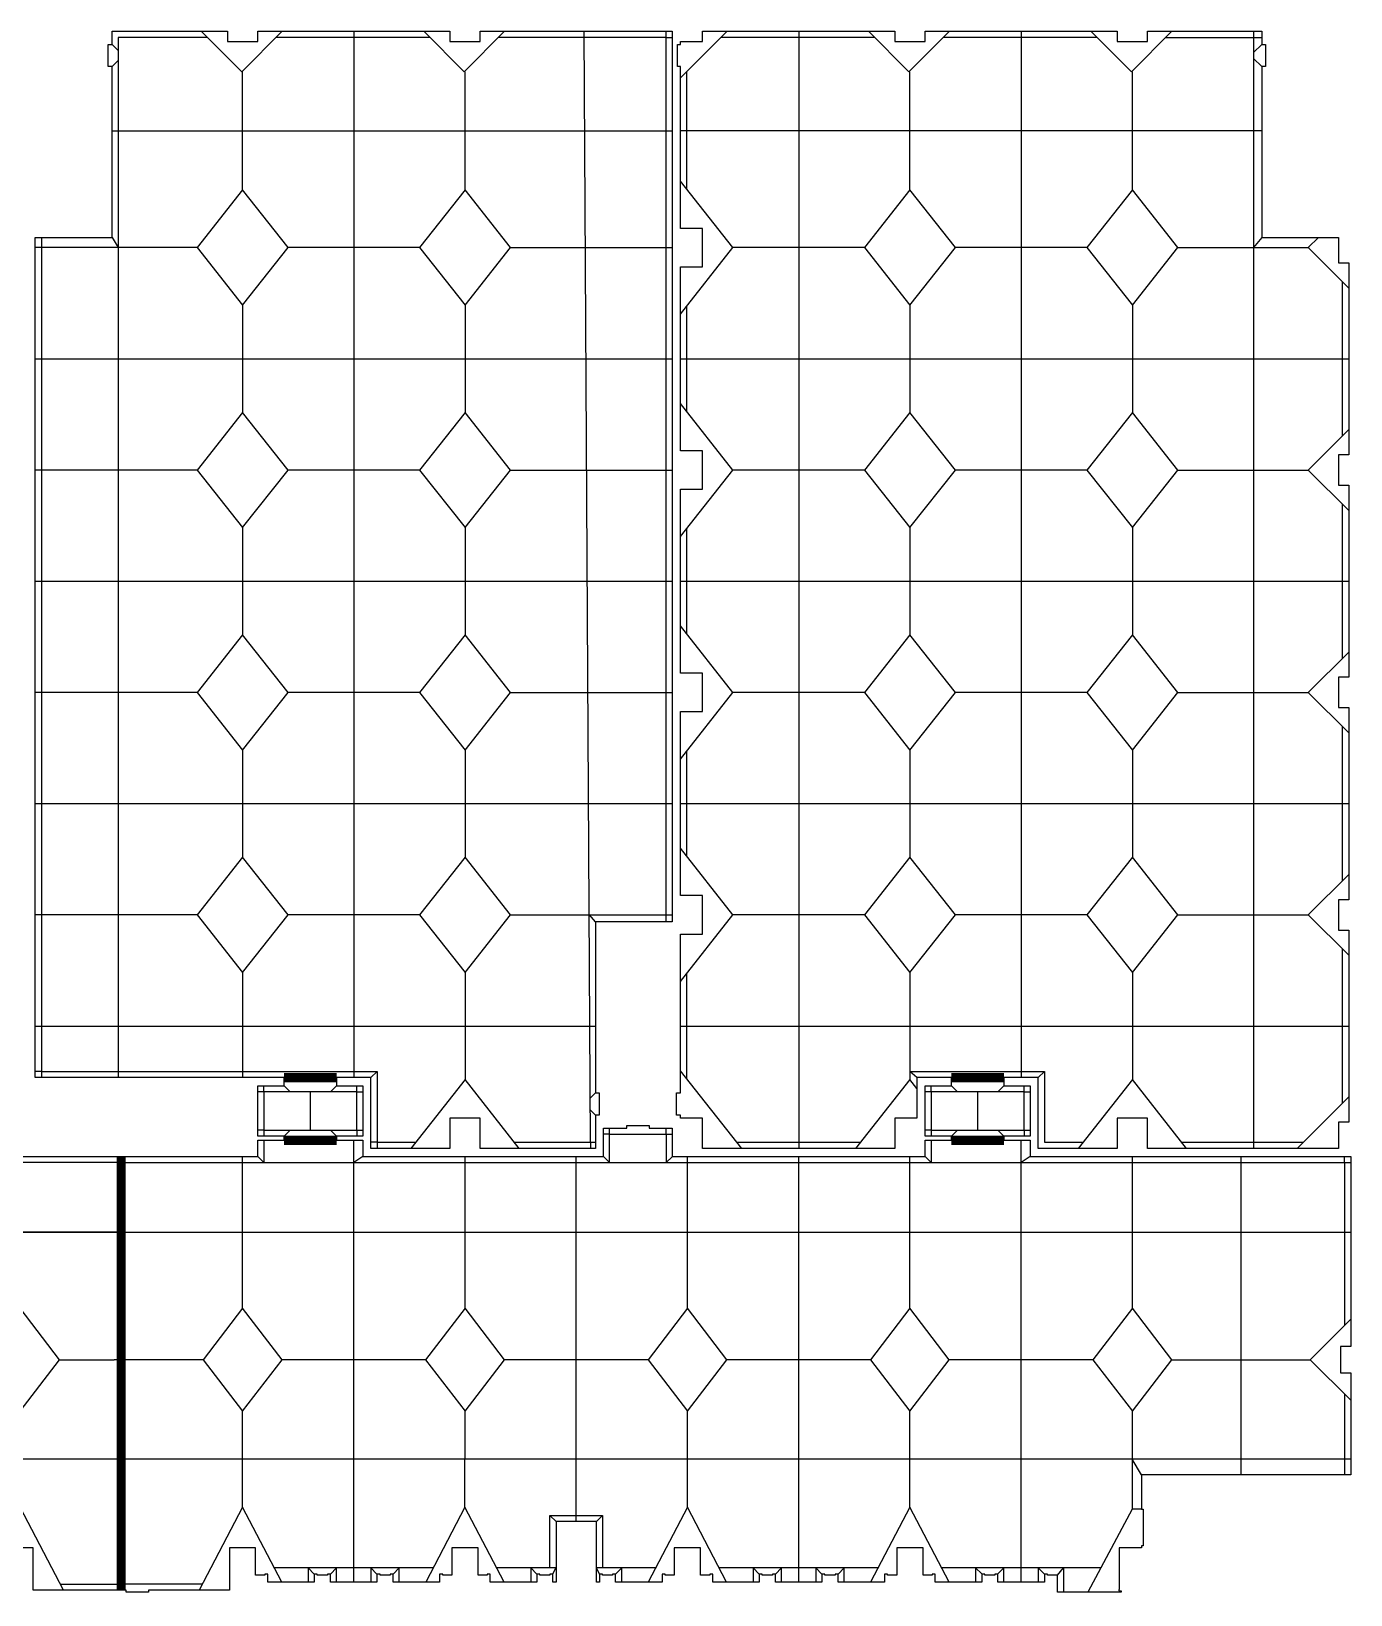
# Model space of a CAD drawing. Header units: millimetres. Extents: x 1364877 to 2662909, y 234189 to 1399913.
# Drawn here: x 2488969 to 2554219, y 387085 to 464410 of the extents above; entities that cross this region are included whole.
import ezdxf

# ---------------------------------------------------------------- set-up
doc = ezdxf.new("R2010")
doc.units = ezdxf.units.MM
doc.header["$LTSCALE"] = 5
doc.header["$MEASUREMENT"] = 0
for name, color, linetype in [('DW-Area', 3, 'CONTINUOUS'), ('DW-Constr J', 1, 'CONTINUOUS'), ('DW-Sawn Cuts', 2, 'CONTINUOUS')]:
    doc.layers.add(name, color=color, linetype=linetype)

msp = doc.modelspace()

# ---------------------------------------------------------------- linework, layer by layer
at = {"layer": 'DW-Area'}
msp.add_lwpolyline([(2476669.220956154, 408759.794034339), (2500169.220956154, 408759.794034339), (2500169.220956154, 409559.794034339), (2501469.220956154, 409559.7940343381), (2501469.220956154, 409759.794034339), (2500169.220956154, 409759.794034339), (2500169.220956154, 412259.794034339), (2501469.220956154, 412259.794034339), (2501469.220956154, 412659.794034339), (2489169.220956154, 412659.794034339), (2489169.220956155, 454209.794034339), (2492969.220956155, 454209.794034339), (2492969.220956156, 462659.7940343376), (2492779.220956209, 462659.7940343381), (2492779.220956209, 463759.7940343372), (2492969.220956156, 463759.7940343372), (2492969.220956156, 464409.794034339), (2498669.220956154, 464409.794034339), (2498669.220956154, 463909.794034339), (2500169.220956154, 463909.794034339), (2500169.220956154, 464409.794034339), (2509669.220956154, 464409.794034339), (2509669.220956154, 463909.794034339), (2511169.220956154, 463909.794034339), (2511169.220956154, 464409.794034339), (2520669.220956154, 464409.794034339), (2520669.220956154, 420359.794034339), (2516869.220956131, 420359.794034339), (2516869.220956132, 411909.7940343376), (2517059.220956156, 411909.7940343376), (2517059.220956156, 410809.7940343386), (2516869.220956129, 410809.7940343386), (2516869.220956131, 409159.794034339), (2511169.220956154, 409159.794034339), (2511169.220956154, 410659.794034339), (2509669.220956154, 410659.794034339), (2509669.220956154, 409159.794034339), (2505769.220956154, 409159.794034339), (2505769.220956154, 412659.7940343386), (2504069.220956154, 412659.7940343386), (2504069.220956154, 412259.794034339), (2505369.220956154, 412259.794034339), (2505369.220956154, 409759.794034339), (2504069.220956154, 409759.794034339), (2504069.220956154, 409559.794034339), (2505369.220956154, 409559.794034339), (2505369.220956154, 408759.794034339), (2517269.220956154, 408759.794034339), (2517269.220956154, 410159.794034339), (2518419.220956131, 410159.794034339), (2518419.220956128, 410299.7940343455), (2519519.220956131, 410299.7940343455), (2519519.220956131, 410159.794034339), (2520669.220956154, 410159.794034339), (2520669.220956154, 408759.794034339), (2533169.220956154, 408759.794034339), (2533169.220956154, 409559.794034339), (2534469.220956154, 409559.794034339), (2534469.220956154, 409759.794034339), (2533169.220956154, 409759.794034339), (2533169.220956154, 412259.794034339), (2534469.220956154, 412259.794034339), (2534469.220956154, 412659.794034339), (2532769.220956154, 412659.794034339), (2532769.220956154, 410659.794034339), (2531669.220956154, 410659.794034339), (2531669.220956154, 409159.794034339), (2522169.220956154, 409159.794034339), (2522169.220956154, 410659.794034339), (2521069.220956154, 410659.794034339), (2521069.220956132, 410809.7940343372), (2520879.220956152, 410809.794034339), (2520879.220956152, 411909.7940343372), (2521069.220956132, 411909.7940343372), (2521069.220956154, 419759.794034339), (2522169.220956154, 419759.794034339), (2522169.220956154, 421659.794034339), (2521069.220956154, 421659.794034339), (2521069.220956154, 430759.794034339), (2522169.220956154, 430759.794034339), (2522169.220956154, 432659.794034339), (2521069.220956154, 432659.794034339), (2521069.220956154, 441759.794034339), (2522169.220956154, 441759.794034339), (2522169.220956154, 443659.794034339), (2521069.220956154, 443659.794034339), (2521069.220956154, 452759.794034339), (2522169.220956154, 452759.794034339), (2522169.220956154, 454659.794034339), (2521069.220956154, 454659.794034339), (2521069.220956135, 462659.794034339), (2520929.220956128, 462659.794034339), (2520929.220956128, 463759.794034339), (2521069.220956154, 463759.794034339), (2521069.220956154, 463909.794034339), (2522169.220956154, 463909.794034339), (2522169.220956154, 464409.794034339), (2531669.220956154, 464409.794034339), (2531669.220956154, 463909.794034339), (2533169.220956154, 463909.794034339), (2533169.220956154, 464409.794034339), (2542669.220956154, 464409.794034339), (2542669.220956154, 463909.794034339), (2544169.220956154, 463909.794034339), (2544169.220956154, 464409.794034339), (2549819.220956156, 464409.794034339), (2549819.220956157, 463759.79403434), (2550009.220956156, 463759.794034339), (2550009.220956156, 462659.794034339), (2549819.220956155, 462659.79403434), (2549819.220956156, 454209.794034339), (2553619.220956154, 454209.794034339), (2553619.220956154, 452959.794034339), (2554119.220956154, 452959.794034339), (2554119.220956154, 443459.794034339), (2553619.220956154, 443459.794034339), (2553619.220956154, 441959.794034339), (2554119.220956154, 441959.794034339), (2554119.220956154, 432459.794034339), (2553619.220956154, 432459.794034339), (2553619.220956154, 430959.794034339), (2554119.220956154, 430959.7940343386), (2554119.220956154, 421459.794034339), (2553619.220956154, 421459.794034339), (2553619.220956154, 419959.794034339), (2554119.220956154, 419959.794034339), (2554119.220956154, 410459.794034339), (2553619.220956154, 410459.794034339), (2553619.220956154, 409159.794034339), (2544169.220956154, 409159.794034339), (2544169.220956154, 410659.794034339), (2542669.220956154, 410659.794034339), (2542669.220956154, 409159.794034339), (2538769.220956154, 409159.794034339), (2538769.220956154, 412659.794034339), (2537069.220956154, 412659.794034339), (2537069.220956154, 412259.794034339), (2538369.220956154, 412259.794034339), (2538369.220956154, 409759.794034339), (2537069.220956154, 409759.794034339), (2537069.220956154, 409559.7940343376), (2538369.220956154, 409559.7940343376), (2538369.220956154, 408759.794034339), (2554219.220956154, 408759.794034339), (2554219.220956154, 399359.794034339), (2553719.220956154, 399359.794034339), (2553719.220956154, 398059.794034339), (2554219.220956154, 398059.794034339), (2554219.220956154, 393009.7940343386), (2543869.220956154, 393009.7940343386), (2543869.220956154, 391309.794034339), (2543959.220956154, 391309.794034339), (2543959.220956154, 389509.794034339), (2543869.220956154, 389509.794034339), (2543869.220956154, 389409.794034339), (2542769.220956167, 389409.794034339), (2542769.220956167, 387347.294034339), (2542749.220956167, 387347.294034339), (2542749.220956167, 387272.294034339), (2542859.220956167, 387272.294034339), (2542859.220956167, 387282.294034339), (2542869.220956154, 387282.294034339), (2542869.220956154, 387209.794034339), (2539719.220956133, 387209.794034339), (2539719.220956133, 388059.794034339), (2539219.220955957, 388059.7940342692), (2539219.220955957, 388109.794034339), (2539069.220956161, 388109.794034339), (2539069.220956161, 387709.7940343386), (2536769.220956161, 387709.7940347735), (2536769.220956161, 388109.794034339), (2536619.22095616, 388109.794034339), (2536619.22095616, 388059.794034339), (2536119.220955992, 388059.794034339), (2536119.220955992, 388109.7940377663), (2535969.220956161, 388109.794034339), (2535969.220956161, 387709.7940347735), (2533669.220956161, 387709.7940347735), (2533669.220956161, 388109.794034339), (2533519.220956231, 388109.7940344089), (2533519.220956231, 388059.794034339), (2533069.220956167, 388059.794034339), (2533069.220956167, 389409.794034339), (2531769.220956154, 389409.794034339), (2531769.220956154, 388059.794034339), (2531319.220956078, 388059.794034339), (2531319.220956078, 388109.7940344089), (2531169.220956148, 388109.7940344089), (2531169.220956148, 387709.794034339), (2528869.220956161, 387709.794034339), (2528869.220956148, 388109.794034339), (2528719.220956315, 388109.794034339), (2528719.220956315, 388059.794034339), (2528219.220956148, 388059.794034339), (2528219.220956148, 388109.7940344089), (2528069.220956148, 388109.794034339), (2528069.220956148, 387709.7940347735), (2525769.220956161, 387709.794034339), (2525769.220956161, 388109.794034339), (2525619.220956351, 388109.794034339), (2525619.220956351, 388059.7397667849), (2525119.220955979, 388059.7397667849), (2525119.220955979, 388109.7940377663), (2524969.220956148, 388109.794034339), (2524969.220956148, 387709.794034339), (2522669.220956148, 387709.794034339), (2522669.220956148, 388109.794034339), (2522519.220956217, 388109.7940344089), (2522519.220956217, 388059.794034339), (2522069.220956154, 388059.794034339), (2522069.220956154, 389409.794034339), (2520764.720956154, 389409.794034339), (2520764.72095614, 388059.794034339), (2520314.720956078, 388059.794034339), (2520314.720956078, 388109.7940344089), (2520164.720956148, 388109.794034339), (2520164.720956148, 387709.794034339), (2517864.720956161, 387709.7940347735), (2517864.720956161, 388109.794034339), (2517714.720956315, 388109.7940377663), (2517714.720956315, 388059.794034339), (2517214.720956148, 388059.794034339), (2517214.720956148, 388109.7940344089), (2517064.720956148, 388109.794034339), (2517064.720956161, 387709.7940347735), (2516919.220956158, 387709.7940347735), (2516919.220956158, 390709.794034339), (2514919.220956158, 390709.794034339), (2514919.220956158, 387709.794034339), (2514764.720956148, 387709.794034339), (2514764.720956148, 388109.794034339), (2514614.720956351, 388109.794034339), (2514614.720956351, 388059.794034339), (2514114.720955979, 388059.794034339), (2514114.720955979, 388109.7940377663), (2513964.720956148, 388109.794034339), (2513964.720956148, 387709.794034339), (2511664.720956148, 387709.794034339), (2511664.720956148, 388109.794034339), (2511514.720956217, 388109.7940344089), (2511514.720956217, 388059.794034339), (2511064.720956154, 388059.794034339), (2511064.720956154, 389409.794034339), (2509764.720956154, 389409.794034339), (2509764.72095614, 388059.794034339), (2509314.720956078, 388059.794034339), (2509314.720956078, 388109.7940344089), (2509164.720956148, 388109.794034339), (2509164.720956148, 387709.794034339), (2506864.720956161, 387709.7940347735), (2506864.720956148, 388109.794034339), (2506714.720956315, 388109.794034339), (2506714.720956315, 388059.7940376964), (2506214.720956148, 388059.794034339), (2506214.720956148, 388109.7940344089), (2506064.720956148, 388109.794034339), (2506064.720956161, 387709.794034339), (2503764.720956161, 387709.7940347735), (2503764.720956148, 388109.794034339), (2503614.720956351, 388109.794034339), (2503614.720956351, 388059.7940342692), (2503114.720955979, 388059.7940342692), (2503114.720955979, 388109.7940377663), (2502964.720956148, 388109.794034339), (2502964.720956148, 387709.794034339), (2500664.720956148, 387709.794034339), (2500664.720956148, 388109.794034339), (2500514.720956217, 388109.794034339), (2500514.720956217, 388059.794034339), (2500064.720956154, 388059.794034339), (2500064.720956154, 389409.794034339), (2498769.220955971, 389409.794034339), (2498769.220955973, 387309.794034299), (2494769.220955971, 387309.794034299), (2494769.220955971, 387219.7940340959), (2493669.220956283, 387219.794034102), (2493669.220956283, 387309.7940342952), (2489069.220955971, 387309.7940342869), (2489069.220955971, 389409.794034339), (2487769.220956154, 389409.794034339)], dxfattribs=at)
at = {"layer": 'DW-Constr J', "const_width": 450}
for points in [[(2501469.220956154, 412659.7937084525), (2504069.220956154, 412659.7937084525)], [(2534469.220956154, 412659.7937084525), (2537069.220956154, 412659.7937084525)], [(2501469.220956154, 409559.7937084516), (2504069.220956154, 409559.7937084516)], [(2534469.220956154, 409559.7937084516), (2537069.220956154, 409559.7937084516)], [(2493419.220956154, 408759.7937084525), (2493419.220956154, 387309.7937084087)]]:
    msp.add_lwpolyline(points, dxfattribs=at)
at = {"layer": 'DW-Sawn Cuts'}
for points in [[(2497674.543746621, 464109.7937084525), (2493269.220956155, 464109.7937084525), (2493269.220956155, 412659.7937084525)], [(2501374.543746621, 464409.7937084525), (2499374.543746621, 462409.7937084525), (2497374.543746621, 464409.7937084525)], [(2508674.543746621, 464109.7937084525), (2501074.543746621, 464109.7937084525)], [(2504919.220956159, 464409.7937084525), (2504919.220956159, 412659.7937084525)], [(2512374.543746621, 464409.7937084525), (2510374.543746621, 462409.7937084525), (2508374.543746621, 464409.7937084525)], [(2520369.220956154, 420359.7937084525), (2520369.220956154, 464109.7937084525), (2512074.543746621, 464109.7937084525)], [(2512866.589377208, 409459.793708453), (2516632.259313211, 409459.793708453), (2516314.439730663, 464409.7937084525)], [(2520369.220956154, 464109.7937084525), (2520369.220956154, 464409.7937084525)], [(2520369.220956154, 464109.7937084525), (2520669.220956154, 464109.7937084525)], [(2523374.543746621, 464409.7937084525), (2521069.220956136, 462104.4709179667)], [(2530674.543746621, 464109.7937084525), (2523074.543746621, 464109.7937084525)], [(2526919.220956155, 464409.7937084525), (2526919.220956155, 409159.7937084525)], [(2534374.543746621, 464409.7937084525), (2532374.543746621, 462409.7937084525), (2530374.543746621, 464409.7937084525)], [(2541674.543746621, 464109.7937084525), (2534074.543746621, 464109.7937084525)], [(2537919.220956155, 464409.7937084525), (2537919.220956155, 412659.7937084525)], [(2545374.543746621, 464409.7937084525), (2543374.543746621, 462409.7937084525), (2541374.543746621, 464409.7937084525)], [(2545074.543746621, 464109.7937084525), (2549819.220956156, 464109.7937084525)], [(2549419.220956155, 464409.7937084525), (2549419.220956155, 409159.7937084525)], [(2492969.220956156, 463759.7937084516), (2493269.220956155, 463459.793708452)], [(2549819.220956156, 463759.7937084525), (2549419.220956155, 463359.7937084516)], [(2492969.220956156, 462659.7937084516), (2493269.220956155, 462959.7937084511)], [(2499419.220956154, 456559.7937084525), (2499419.220956154, 462409.7937084525)], [(2510419.220956154, 456559.7937084525), (2510419.220956154, 462409.7937084525)], [(2521369.220956154, 462404.4709179853), (2521369.220956153, 456623.1270417883)], [(2532419.220956154, 456559.7937084525), (2532419.220956154, 462409.7937084525)], [(2543419.220956154, 456559.7937084525), (2543419.220956154, 462409.7937084525)], [(2549819.220956156, 462659.7937084539), (2549419.220956155, 463059.7937084544)], [(2492969.220956156, 459484.7937084525), (2520669.220956154, 459484.7937084525)], [(2549819.220956155, 459484.7937084525), (2521069.220956142, 459484.7937084525)], [(2521069.220956148, 450416.4603751097), (2523669.220956155, 453709.7937084525), (2521069.220956154, 457003.1270417874)], [(2489469.220956155, 454209.793708453), (2489469.220956154, 412959.7937084525), (2506069.220956154, 412959.7937084525), (2506069.220956154, 409459.7937084525), (2507971.852535103, 409459.7937084525)], [(2492969.220956155, 454209.793708453), (2493269.220956155, 453709.7937084525)], [(2549819.220956156, 454209.7937084525), (2549419.220956155, 453709.7937084525)], [(2554119.220956154, 451709.7937084525), (2552119.220956154, 453709.7937084525), (2552619.220956154, 454209.7937084525)], [(2497169.220956154, 453709.7937084525), (2489169.220956154, 453709.7937084525)], [(2508169.220956154, 453709.7937084525), (2501669.220956154, 453709.7937084525)], [(2512669.220956154, 453709.7937084525), (2520669.220956154, 453709.7937084525)], [(2530169.220956154, 453709.7937084525), (2523669.220956155, 453709.7937084525)], [(2541169.220956154, 453709.7937084525), (2534669.220956154, 453709.7937084525)], [(2545669.220956154, 453709.7937084525), (2552169.220956154, 453709.7937084525)], [(2553819.220956154, 444409.7937084497), (2553819.220956154, 452009.7937084525)], [(2499419.220956154, 450859.7937084525), (2499419.220956154, 445559.7937084525)], [(2510419.220956154, 450859.7937084525), (2510419.220956154, 445559.7937084525)], [(2532419.220956154, 450859.7937084525), (2532419.220956154, 445559.7937084525)], [(2543419.220956154, 450859.7937084525), (2543419.220956154, 445559.7937084525)], [(2521369.220956153, 450796.4603751167), (2521369.220956152, 445623.1270417902)], [(2489169.220956155, 448209.7937084525), (2520669.220956154, 448209.7937084525)], [(2521069.220956154, 448209.7937084525), (2554119.220956154, 448209.7937084525)], [(2521069.220956148, 439416.4603751097), (2523669.220956155, 442709.7937084525), (2521069.220956154, 446003.1270417874)], [(2554119.220956157, 440709.7937084525), (2552119.220956157, 442709.7937084525), (2554119.220956157, 444709.7937084525)], [(2497169.220956154, 442709.7937084525), (2489169.220956154, 442709.7937084525)], [(2508169.220956154, 442709.7937084525), (2501669.220956154, 442709.7937084525)], [(2512669.220956154, 442709.7937084525), (2520669.220956154, 442709.7937084525)], [(2530169.220956154, 442709.7937084525), (2523669.220956155, 442709.7937084525)], [(2541169.220956154, 442709.7937084525), (2534669.220956154, 442709.7937084525)], [(2545669.220956154, 442709.7937084525), (2552169.220956154, 442709.7937084525)], [(2553819.220956154, 433409.7937084525), (2553819.220956154, 441009.7937084553)], [(2499419.220956154, 439859.7937084525), (2499419.220956154, 434559.7937084525)], [(2510419.220956154, 439859.7937084525), (2510419.220956154, 434559.7937084525)], [(2521369.220956151, 439796.4603751143), (2521369.22095615, 434623.1270417916)], [(2532419.220956154, 439859.7937084525), (2532419.220956154, 434559.7937084525)], [(2543419.220956154, 439859.7937084525), (2543419.220956154, 434559.7937084525)], [(2489169.220956155, 437209.7937084525), (2520669.220956154, 437209.7937084525)], [(2521069.220956154, 437209.7937084525), (2554119.220956154, 437209.7937084525)], [(2521069.220956148, 428416.4603751097), (2523669.220956155, 431709.7937084525), (2521069.220956154, 435003.1270417874)], [(2554119.220956154, 429709.7937084525), (2552119.220956154, 431709.7937084525), (2554119.220956154, 433709.7937084525)], [(2497169.220956154, 431709.7937084525), (2489169.220956154, 431709.7937084525)], [(2508169.220956154, 431709.7937084525), (2501669.220956154, 431709.7937084525)], [(2512669.220956154, 431709.7937084525), (2520669.220956154, 431709.7937084525)], [(2530169.220956154, 431709.7937084525), (2523669.220956155, 431709.7937084525)], [(2541169.220956154, 431709.7937084525), (2534669.220956154, 431709.7937084525)], [(2545669.220956154, 431709.7937084525), (2552169.220956154, 431709.7937084525)], [(2553819.220956154, 422409.7937084525), (2553819.220956154, 430009.7937084525)], [(2499419.220956154, 428859.7937084525), (2499419.220956154, 423559.7937084525)], [(2510419.220956154, 428859.7937084525), (2510419.220956154, 423559.7937084525)], [(2521369.22095615, 428796.4603751129), (2521369.22095615, 423623.127041793)], [(2532419.220956154, 428859.7937084525), (2532419.220956154, 423559.7937084525)], [(2543419.220956154, 428859.7937084525), (2543419.220956154, 423559.7937084525)], [(2489169.220956154, 426209.7937084525), (2520669.220956154, 426209.7937084525)], [(2521069.220956154, 426209.7937084525), (2554119.220956154, 426209.7937084525)], [(2521069.220956148, 417416.4603751097), (2523669.220956155, 420709.7937084525), (2521069.220956154, 424003.1270417874)], [(2554119.220956154, 418709.7937084525), (2552119.220956154, 420709.7937084525), (2554119.220956154, 422709.7937084525)], [(2497169.220956159, 420709.7937084478), (2489169.220956159, 420709.7937084478)], [(2508169.220956159, 420709.7937084478), (2501669.220956159, 420709.7937084478)], [(2512669.220956159, 420709.7937084478), (2520669.220956154, 420709.7937084478)], [(2516869.220956131, 420359.7937084525), (2516567.191609778, 420709.7937084525)], [(2530169.220956155, 420709.7937084525), (2523669.220956155, 420709.7937084525)], [(2541169.220956155, 420709.7937084525), (2534669.220956155, 420709.7937084525)], [(2545669.220956155, 420709.7937084525), (2552169.220956155, 420709.7937084525)], [(2553819.220956154, 411409.7937084525), (2553819.220956154, 419009.7937084525)], [(2499419.220956159, 417859.7937084478), (2499419.220956159, 412659.7937084525)], [(2510419.220956159, 417859.7937084478), (2510419.220956159, 412559.7937084478)], [(2521369.22095615, 417796.460375112), (2521369.220956149, 412623.1270417939)], [(2532419.220956155, 417859.7937084525), (2532419.220956155, 412559.7937084525)], [(2543419.220956155, 417859.7937084525), (2543419.220956155, 412559.7937084525)], [(2489169.220956154, 415209.7937084478), (2516869.220956132, 415209.7937084478)], [(2521069.220956141, 415209.7937084525), (2554119.220956154, 415209.7937084525)], [(2489469.220956154, 412959.7937084525), (2489169.220956154, 412959.7937084525)], [(2489469.220956154, 412959.7937084525), (2489469.220956154, 412659.7937084525)], [(2505769.220956154, 412659.7937084525), (2506069.220956154, 412959.7937084525)], [(2524103.431482471, 409159.793708453), (2521069.220956154, 413003.1270417874)], [(2532419.220956155, 412959.7937084525), (2539069.220956154, 412959.7937084525), (2539069.220956154, 409459.7937084525), (2540971.852535103, 409459.7937084525)], [(2532769.220956154, 412659.7937084525), (2532419.220956154, 412959.7937084525)], [(2538769.220956154, 412659.7937084525), (2539069.220956153, 412959.7937084525)], [(2500469.220956154, 411959.7937084525), (2500469.220956154, 412259.7937084525)], [(2501469.220956154, 412259.7937084525), (2501769.220956153, 411959.7937084525)], [(2504069.220956154, 412259.7937084525), (2503769.220956153, 411959.7937084525)], [(2505069.220956154, 411959.7937084525), (2505069.220956154, 412259.7937084525)], [(2513103.431482471, 409159.793708453), (2510419.220956155, 412559.7937084525), (2507735.01042984, 409159.793708453)], [(2532769.220956154, 412116.4603751204), (2532419.220956156, 412559.7937084516), (2529735.010429841, 409159.7937084516)], [(2533469.220956154, 411959.7937084525), (2533469.220956154, 412259.7937084525)], [(2534469.220956154, 412259.7937084525), (2534769.220956153, 411959.7937084525)], [(2537069.220956154, 412259.7937084525), (2536769.220956153, 411959.7937084525)], [(2538069.220956154, 411959.7937084525), (2538069.220956154, 412259.7937084525)], [(2546103.431482471, 409159.793708453), (2543419.220956155, 412559.7937084525), (2540735.01042984, 409159.793708453)], [(2500469.220956154, 411959.7937084525), (2500169.220956154, 411959.7937084525)], [(2502769.220956154, 411959.7937084525), (2502769.220956154, 410059.7937084525)], [(2505069.220956154, 411959.7937084525), (2505369.220956154, 411959.7937084525)], [(2516869.220956129, 411909.7937084516), (2516619.533156613, 411660.1059089354)], [(2533469.220956154, 411959.7937084525), (2533169.220956154, 411959.7937084525)], [(2535769.220956154, 411959.7937084525), (2535769.220956154, 410059.793708453)], [(2538069.220956154, 411959.7937084525), (2538369.220956154, 411959.7937084525)], [(2551569.220956154, 409159.7937084525), (2554119.220956154, 411709.7937084525)], [(2516869.220956129, 410809.7937084516), (2516623.027254688, 411055.987409893)], [(2493419.220956154, 408459.7937084525), (2517569.220956154, 408459.7937084525), (2517569.220956154, 409859.7937084525), (2520369.220956154, 409859.7937084525), (2520369.220956154, 408459.793708453), (2553919.220956154, 408459.7937084525), (2553919.220956154, 400409.7937084525)], [(2500469.220956154, 410059.7937084525), (2500169.220956154, 410059.7937084525)], [(2500469.220956154, 410059.7937084525), (2500469.220956154, 409759.7937084525)], [(2501469.220956154, 409759.7937084525), (2501769.220956153, 410059.7937084525)], [(2504069.220956154, 409759.7937084525), (2503769.220956154, 410059.7937084525)], [(2505069.220956154, 410059.7937084525), (2505069.220956154, 409759.7937084525)], [(2505069.220956154, 410059.7937084525), (2505369.220956154, 410059.7937084525)], [(2517569.220956154, 409859.7937084525), (2517269.220956154, 409859.7937084525)], [(2517569.220956154, 409859.7937084525), (2517569.220956154, 410159.7937084525)], [(2520369.220956154, 409859.7937084525), (2520369.220956154, 410159.7937084525)], [(2520369.220956154, 409859.7937084525), (2520669.220956154, 409859.7937084525)], [(2533469.220956154, 410059.793708453), (2533169.220956154, 410059.793708453)], [(2533469.220956154, 410059.793708453), (2533469.220956154, 409759.793708453)], [(2534469.220956154, 409759.793708453), (2534769.220956153, 410059.793708453)], [(2537069.220956154, 409759.793708453), (2536769.220956154, 410059.793708453)], [(2538069.220956154, 410059.793708453), (2538069.220956154, 409759.793708453)], [(2538069.220956154, 410059.793708453), (2538369.220956154, 410059.793708453)], [(2493419.220956154, 408459.7937084525), (2476369.220956154, 408459.7937084525), (2476369.220956154, 409559.7937084525)], [(2500469.220956154, 409559.7937084525), (2500469.220956154, 408459.7937084525)], [(2504919.220956154, 387709.7937086709), (2504919.220956154, 409559.7937084525)], [(2506069.220956154, 409459.7937084525), (2505769.220956154, 409459.7937084525)], [(2506069.220956154, 409459.7937084525), (2506069.220956154, 409159.7937084525)], [(2516632.259313211, 409459.793708453), (2516632.259313211, 409159.7937084525)], [(2516632.259313211, 409459.793708453), (2516869.220956131, 409459.793708453)], [(2523866.589377208, 409459.7937084525), (2529971.852535104, 409459.7937084525)], [(2533469.220956154, 409559.7937084525), (2533469.220956154, 408459.793708453)], [(2537919.220956154, 387709.79370867), (2537919.220956154, 409559.7937084525)], [(2545866.589377208, 409459.7937084525), (2551869.220956154, 409459.7937084525)], [(2499419.220956154, 401259.7937084525), (2499419.220956154, 408759.7937084525)], [(2500169.220956154, 408759.7937084525), (2500469.220956154, 408459.793708453)], [(2505369.220956154, 408759.7937084525), (2504919.220956154, 408459.7937084525)], [(2510419.220956154, 401259.7937084525), (2510419.220956154, 408759.7937084525)], [(2515919.220956154, 390709.7937084525), (2515919.220956154, 408759.7937084525)], [(2517269.220956154, 408759.7937084525), (2517569.220956154, 408459.7937084525)], [(2517569.220956154, 408459.7937084525), (2520369.220956154, 408459.7937084525)], [(2520669.220956154, 408748.3598482846), (2520369.220956154, 408459.793708453)], [(2521419.220956154, 401259.7937084525), (2521419.220956154, 408759.7937084525)], [(2526919.220956154, 387709.7937088874), (2526919.220956154, 408759.793708453)], [(2532419.220956154, 401259.7937084525), (2532419.220956154, 408759.7937084525)], [(2533169.220956154, 408759.793708453), (2533469.220956154, 408459.793708453)], [(2538369.220956154, 408759.7937084525), (2537919.220956154, 408459.7937084525)], [(2543419.220956154, 401259.7937084525), (2543419.220956154, 408759.7937084525)], [(2548794.220956154, 393009.7937084525), (2548794.220956154, 408759.7937084525)], [(2553919.220956154, 408459.7937084525), (2553919.220956154, 408759.7937084525)], [(2553919.220956154, 408459.7937084525), (2554219.220956154, 408459.7937084525)], [(2493469.220956154, 405009.7937084525), (2422619.220956154, 405009.7937084525)], [(2422619.220956154, 405009.7937084525), (2554219.220956154, 405009.7937084525)], [(2554219.220956154, 400709.7937084525), (2552219.220956154, 398709.7937084525), (2554219.220956154, 396709.7937084525)], [(2490369.220956154, 398709.7937084525), (2493069.220956154, 398709.7937084525)], [(2497469.220956154, 398709.7937084525), (2493069.220956154, 398709.7937084525)], [(2508469.220956154, 398709.7937084525), (2501369.220956154, 398709.7937084525)], [(2519469.220956154, 398709.7937084525), (2512369.220956154, 398709.7937084525)], [(2530469.220956154, 398709.7937084525), (2523369.220956154, 398709.7937084525)], [(2541469.220956154, 398709.7937084525), (2534369.220956154, 398709.7937084525)], [(2545369.220956154, 398709.7937084525), (2552219.220956154, 398709.7937084525)], [(2553919.220956154, 397009.7937084525), (2553919.220956154, 393009.7937084525)], [(2499416.97095608, 391409.7937085363), (2499419.220956154, 396159.7937084525)], [(2510416.97095608, 391409.7937085363), (2510419.220956154, 396159.7937084525)], [(2521416.97095608, 391409.7937085363), (2521419.220956154, 396159.7937084525)], [(2532416.97095608, 391409.7937085363), (2532419.220956154, 396159.7937084525)], [(2543419.220956154, 391309.7937084525), (2543419.220956154, 396159.7937084525)], [(2493469.220956154, 393784.7937084525), (2422619.220956154, 393784.7937084525)], [(2554219.220956154, 393784.7937084944), (2422619.220956154, 393784.7937084944)], [(2543869.220956154, 393009.7937084525), (2543418.095956117, 393784.7937084944)], [(2490566.840003676, 387309.7937086397), (2488419.220956154, 391409.7937084525), (2486481.125718287, 387709.7937088879)], [(2501355.066194107, 387709.7937086667), (2499416.97095608, 391409.7937085363), (2497269.351908455, 387309.7937085251)], [(2512355.066194107, 387709.7937086667), (2510416.97095608, 391409.7937085363), (2508478.875718213, 387709.7937089712)], [(2523355.066194107, 387709.7937086667), (2521416.97095608, 391409.7937085363), (2519478.875718213, 387709.7937089712)], [(2534355.066194107, 387709.7937086667), (2532416.97095608, 391409.7937085363), (2530478.875718213, 387709.7937089712)], [(2543416.923587657, 391309.7937084525), (2541216.970956036, 387209.7937084525)], [(2543869.220956154, 391309.7937084525), (2543419.220956154, 391309.7937084525)], [(2514619.220956154, 388409.7937084637), (2514619.220956154, 391009.7937084525), (2517219.220956154, 391009.7937084525), (2517219.220956154, 388409.7937085051)], [(2514919.220956154, 390709.7937084525), (2514619.220956154, 391009.7937084525)], [(2516919.220956154, 390709.7937084525), (2517219.220956154, 391009.7937084525)], [(2508842.953183384, 388409.1461422546), (2500986.488728859, 388409.1461423803)], [(2502664.720956158, 388409.1461423538), (2502664.720956135, 387707.0586722693)], [(2502964.720956148, 388109.793708453), (2502664.720956158, 388409.1461423538)], [(2503764.720956148, 388109.793708453), (2504064.720972191, 388409.1461423314)], [(2504064.720956148, 387707.0586654046), (2504064.720972191, 388409.1461423314)], [(2505764.720956158, 388409.1461423039), (2505764.720956135, 387707.0586722693)], [(2506064.720956148, 388107.0586718251), (2505764.720956158, 388409.1461423039)], [(2506864.720956148, 388109.1461422862), (2507164.720972191, 388409.1461422816)], [(2507164.720956148, 387707.0586654046), (2507164.720972191, 388409.1461422816)], [(2514916.970956083, 388409.1461424171), (2511988.738728784, 388409.1461424641)], [(2513666.970956083, 388409.1461424376), (2513666.97095606, 387707.0586723532)], [(2513966.970956073, 388109.7937085368), (2513666.970956083, 388409.1461424376)], [(2514766.970956073, 388109.7937085368), (2514916.970956083, 388409.1461424152)], [(2519845.203183309, 388409.1461423384), (2516916.970956083, 388409.1461423854)], [(2517066.970956073, 388107.0586719089), (2516916.970956083, 388409.1461423854)], [(2517866.970956073, 388109.1461423701), (2518166.970972116, 388409.1461423654)], [(2518166.970956073, 387707.0586654884), (2518166.970972116, 388409.1461423654)], [(2530847.453183384, 388409.146142255), (2522990.988728859, 388409.1461423808)], [(2524669.220956158, 388409.1461423538), (2524669.220956135, 387707.0586722693)], [(2524969.220956148, 388109.793708453), (2524669.220956158, 388409.1461423538)], [(2525769.220956148, 388109.793708453), (2526069.220972191, 388409.1461423314)], [(2526069.220956148, 387707.0586654046), (2526069.220972191, 388409.1461423314)], [(2527769.220956158, 388409.1461423039), (2527769.220956135, 387707.0586722693)], [(2528069.220956148, 388107.0586718251), (2527769.220956158, 388409.1461423039)], [(2528869.220956148, 388109.1461422867), (2529169.220972191, 388409.1461422816)], [(2529169.220956148, 387707.0586654046), (2529169.220972191, 388409.1461422816)], [(2541847.453183397, 388411.8811788824), (2533990.988728872, 388411.8811790082)], [(2535669.220956171, 388411.8811789816), (2535669.220956148, 387709.7937088972)], [(2535969.220956161, 388112.5287450808), (2535669.220956171, 388411.8811789816)], [(2536769.220956161, 388112.5287450808), (2537069.220972204, 388411.8811789593)], [(2537069.220956161, 387709.7937020324), (2537069.220972204, 388411.8811789593)], [(2538769.220956171, 388411.8811789318), (2538769.220956148, 387709.7937088972)], [(2539069.220956161, 388109.793708453), (2538769.220956171, 388411.8811789318)], [(2539719.220956133, 388059.793708453), (2540019.220956133, 388411.8811789118)], [(2540019.220956133, 388411.8811789169), (2540019.220956203, 387209.7937084525)], [(2490409.697146658, 387609.7937084013), (2493419.220956154, 387609.7937084013)], [(2497426.494765539, 387609.793708412), (2493419.220956154, 387609.7937084087)]]:
    msp.add_lwpolyline(points, dxfattribs=at)
for points in [[(2497169.220956154, 453709.7937084525), (2499419.220956154, 450859.7937084525), (2501669.220956154, 453709.7937084525), (2499419.220956154, 456559.7937084525)], [(2508169.220956154, 453709.7937084525), (2510419.220956154, 450859.7937084525), (2512669.220956154, 453709.7937084525), (2510419.220956154, 456559.7937084525)], [(2530169.220956154, 453709.7937084525), (2532419.220956154, 450859.7937084525), (2534669.220956154, 453709.7937084525), (2532419.220956154, 456559.7937084525)], [(2541169.220956154, 453709.7937084525), (2543419.220956154, 450859.7937084525), (2545669.220956154, 453709.7937084525), (2543419.220956154, 456559.7937084525)], [(2497169.220956154, 442709.7937084525), (2499419.220956154, 439859.7937084525), (2501669.220956154, 442709.7937084525), (2499419.220956154, 445559.7937084525)], [(2508169.220956154, 442709.7937084525), (2510419.220956154, 439859.7937084525), (2512669.220956154, 442709.7937084525), (2510419.220956154, 445559.7937084525)], [(2530169.220956154, 442709.7937084525), (2532419.220956154, 439859.7937084525), (2534669.220956154, 442709.7937084525), (2532419.220956154, 445559.7937084525)], [(2541169.220956154, 442709.7937084525), (2543419.220956154, 439859.7937084525), (2545669.220956154, 442709.7937084525), (2543419.220956154, 445559.7937084525)], [(2497169.220956154, 431709.7937084525), (2499419.220956154, 428859.7937084525), (2501669.220956154, 431709.7937084525), (2499419.220956154, 434559.7937084525)], [(2508169.220956154, 431709.7937084525), (2510419.220956154, 428859.7937084525), (2512669.220956154, 431709.7937084525), (2510419.220956154, 434559.7937084525)], [(2530169.220956154, 431709.7937084525), (2532419.220956154, 428859.7937084525), (2534669.220956154, 431709.7937084525), (2532419.220956154, 434559.7937084525)], [(2541169.220956154, 431709.7937084525), (2543419.220956154, 428859.7937084525), (2545669.220956154, 431709.7937084525), (2543419.220956154, 434559.7937084525)], [(2497169.220956155, 420709.7937084525), (2499419.220956155, 417859.7937084525), (2501669.220956155, 420709.7937084525), (2499419.220956155, 423559.7937084525)], [(2508169.220956155, 420709.7937084525), (2510419.220956155, 417859.7937084525), (2512669.220956155, 420709.7937084525), (2510419.220956155, 423559.7937084525)], [(2530169.220956155, 420709.7937084525), (2532419.220956155, 417859.7937084525), (2534669.220956155, 420709.7937084525), (2532419.220956155, 423559.7937084525)], [(2541169.220956155, 420709.7937084525), (2543419.220956155, 417859.7937084525), (2545669.220956155, 420709.7937084525), (2543419.220956155, 423559.7937084525)], [(2500469.220956154, 411959.7937084525), (2500469.220956154, 410059.7937084525), (2505069.220956154, 410059.7937084525), (2505069.220956154, 411959.7937084525)], [(2533469.220956154, 411959.7937084525), (2533469.220956154, 410059.793708453), (2538069.220956154, 410059.793708453), (2538069.220956154, 411959.7937084525)], [(2488419.220956154, 396159.7937084525), (2490369.220956154, 398709.7937084525), (2488419.220956154, 401259.7937084525), (2486469.220956154, 398709.7937084525)], [(2499419.220956154, 396159.7937084525), (2501369.220956154, 398709.7937084525), (2499419.220956154, 401259.7937084525), (2497469.220956154, 398709.7937084525)], [(2510419.220956154, 396159.7937084525), (2512369.220956154, 398709.7937084525), (2510419.220956154, 401259.7937084525), (2508469.220956154, 398709.7937084525)], [(2521419.220956154, 396159.7937084525), (2523369.220956154, 398709.7937084525), (2521419.220956154, 401259.7937084525), (2519469.220956154, 398709.7937084525)], [(2532419.220956154, 396159.7937084525), (2534369.220956154, 398709.7937084525), (2532419.220956154, 401259.7937084525), (2530469.220956154, 398709.7937084525)], [(2543419.220956154, 396159.7937084525), (2545369.220956154, 398709.7937084525), (2543419.220956154, 401259.7937084525), (2541469.220956154, 398709.7937084525)]]:
    msp.add_lwpolyline(points, close=True, dxfattribs=at)

doc.saveas('drawing.dxf')
